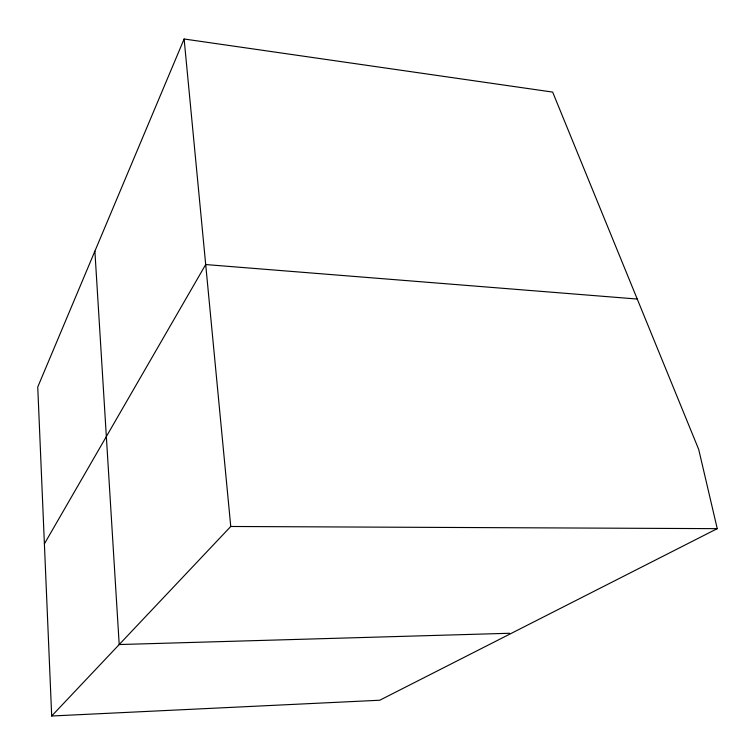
<?xml version="1.0" encoding="UTF-8"?>
<svg xmlns="http://www.w3.org/2000/svg" width="755" height="755" viewBox="0 0 755 755"><rect width="100%" height="100%" fill="white"/><g stroke="black" fill="none" stroke-linecap="round" stroke-linejoin="round"><path stroke-width="1.13" d="M184.116 38.996L37.75 387.004L51.689 716.004L379.737 700.234L717.25 528.651L698.696 449.404L552.66 92.091L184.116 38.996L230.756 526.48L51.689 716.004M44.394 543.845L205.69 264.552L637.239 299.046M509.616 633.266L119.205 644.543L94.885 251.151M230.756 526.48L717.25 528.651"/></g></svg>
